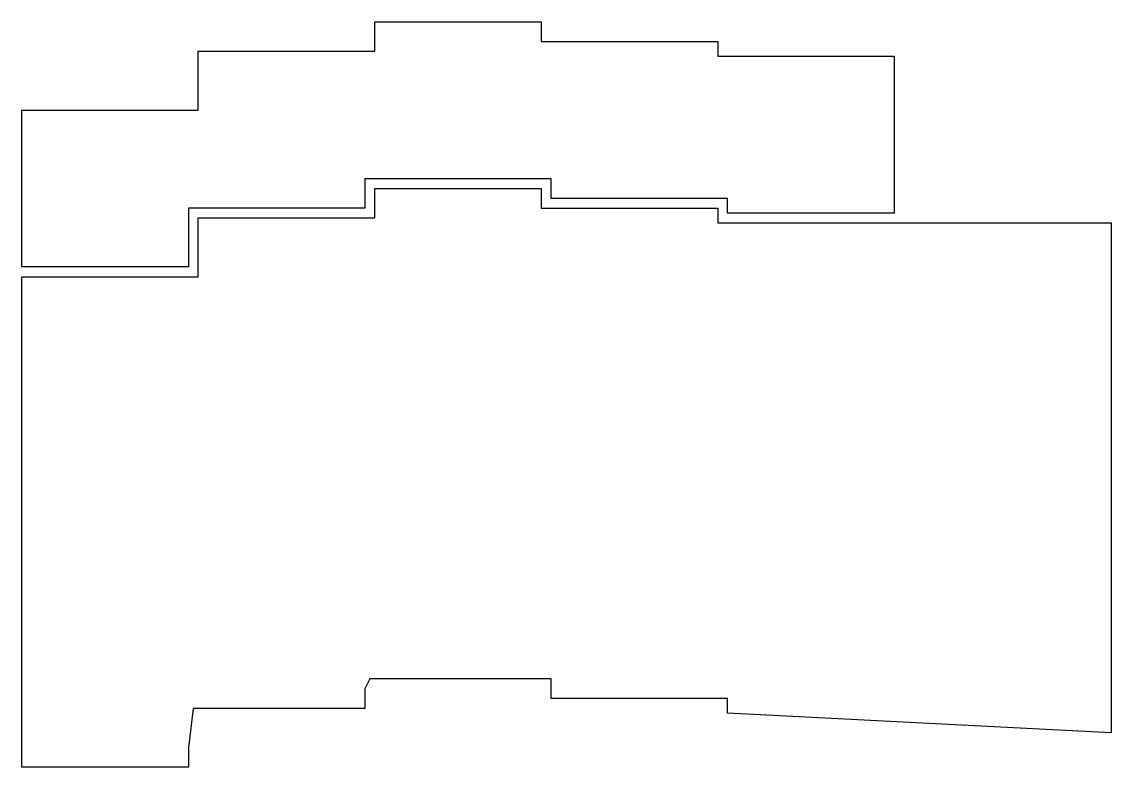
# Model space of a CAD drawing. Header units: millimetres. Extents: x 28 to 139, y -8 to 68.
import ezdxf

# ---------------------------------------------------------------- set-up
doc = ezdxf.new("R2010")
doc.units = ezdxf.units.MM

msp = doc.modelspace()

# ---------------------------------------------------------------- linework, layer by layer
for p, q in [((63.5, 65), (63.5, 68)), ((63.5, 68), (80.5, 68)), ((80.5, 68), (80.5, 66)), ((80.5, 66), (98.5, 66)), ((98.5, 66), (98.5, 64.5)), ((45.5, 59), (45.5, 65)), ((45.5, 65), (63.5, 65)), ((98.5, 64.5), (116.5, 64.5)), ((116.5, 64.5), (116.5, 48.5)), ((27.5, 43), (27.5, 59)), ((27.5, 59), (45.5, 59)), ((81.5, 52), (62.5, 52)), ((62.5, 52), (62.5, 49)), ((81.5, 50), (81.5, 52)), ((63.5, 48), (63.5, 51)), ((63.5, 51), (80.5, 51)), ((80.5, 51), (80.5, 49)), ((62.5, 49), (44.5, 49)), ((44.5, 49), (44.5, 43)), ((80.5, 49), (98.5, 49)), ((99.5, 50), (81.5, 50)), ((98.5, 49), (98.5, 47.5)), ((99.5, 48.5), (99.5, 50)), ((45.5, 42), (45.5, 48)), ((45.5, 48), (63.5, 48)), ((116.5, 48.5), (99.5, 48.5)), ((98.5, 47.5), (138.64, 47.5)), ((138.64, 47.5), (138.64, -4.5)), ((44.5, 43), (27.5, 43)), ((27.5, -8), (27.5, 42)), ((27.5, 42), (45.5, 42)), ((63, 1), (62.5, 0)), ((62.5, 0), (62.5, -2)), ((81.5, 1), (63, 1)), ((81.5, -1), (81.5, 1)), ((99.5, -1), (81.5, -1)), ((99.5, -2.5), (99.5, -1)), ((45, -2), (44.5, -6)), ((62.5, -2), (45, -2)), ((138.64, -4.5), (99.5, -2.5)), ((44.5, -6), (44.5, -8)), ((44.5, -8), (27.5, -8))]:
    msp.add_line(p, q)

doc.saveas('drawing.dxf')
